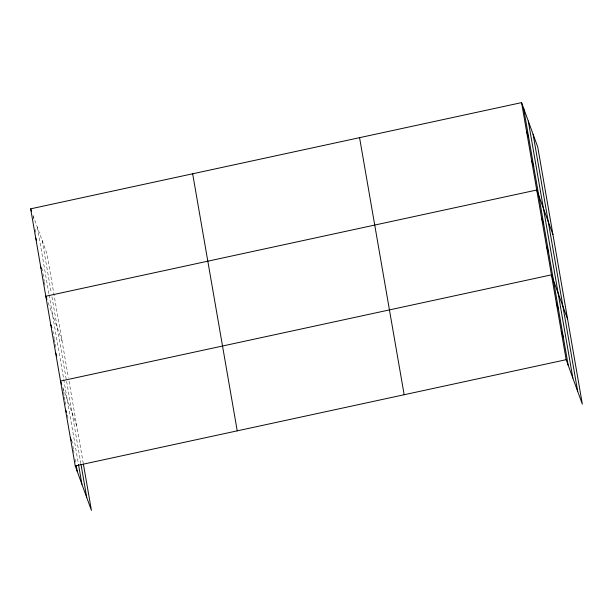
<?xml version="1.0" encoding="UTF-8"?>
<svg xmlns="http://www.w3.org/2000/svg" width="613" height="613" viewBox="0 0 613 613"><rect width="100%" height="100%" fill="white"/><g stroke="black" fill="none" stroke-linecap="round" stroke-linejoin="round"><path stroke-width="0.46" stroke-dasharray="3.06 2.3" d="M32.995 215.286L46.841 253.315L68.372 377.478M48.159 302.684L61.997 340.721M62.871 387.523L76.709 425.552M69.031 381.248L83.253 463.259M42.167 240.48L51.3 293.114M51.952 296.868L80.87 463.62M37.355 227.262L48.933 293.987M49.094 294.93L78.349 463.597M33.01 216.305L33.5 219.125M35.293 229.461L35.784 232.281M42.144 268.938L42.466 270.816M42.956 273.636L44.259 281.152M44.42 282.095L45.078 285.857M52.917 331.051L54.22 338.591M54.388 339.533L55.04 343.311M55.201 344.253L55.691 347.081M62.886 388.55L63.377 391.378M63.537 392.32L64.196 396.09M64.357 397.032L65.009 400.802M65.177 401.745L65.668 404.58M67.461 414.947L67.951 417.775M72.043 441.337L72.372 443.222M72.863 446.049L73.353 448.877M73.514 449.819L74.165 453.589M75.146 459.244L75.637 462.072"/><path stroke-width="0.92" d="M83.414 464.202L91.429 510.384L75.238 465.903L30.65 208.834L521.571 102.616L537.762 147.097L582.35 404.166L566.159 359.685L521.571 102.616M75.238 465.903L566.159 359.685M526.628 131.749L528.667 137.343M531.678 160.882L533.716 166.475M552.926 234.495L536.735 190.015L45.806 296.24L46.971 299.435M541.639 218.297L543.677 223.891M546.543 246.572L548.581 252.173M567.638 319.335L551.447 274.854L60.526 381.071L61.683 384.267M556.351 303.129L558.389 308.73M561.255 331.411L563.293 337.004M30.65 208.834L31.524 211.232M35.7 237.967L36.573 240.365M40.757 267.099L41.339 268.701M50.71 324.515L51.875 327.71M55.622 352.797L56.779 355.992M65.43 409.354L66.595 412.549M70.334 437.628L71.499 440.824M533.095 134.262L577.676 391.339M528.283 121.037L572.864 378.114M523.609 108.21L568.197 365.279M359.57 137.664L404.159 394.741M192.658 173.778L237.239 430.855M81.031 464.562L86.755 497.557M78.51 464.539L81.943 484.331M76.296 465.849L77.276 471.504"/></g></svg>
